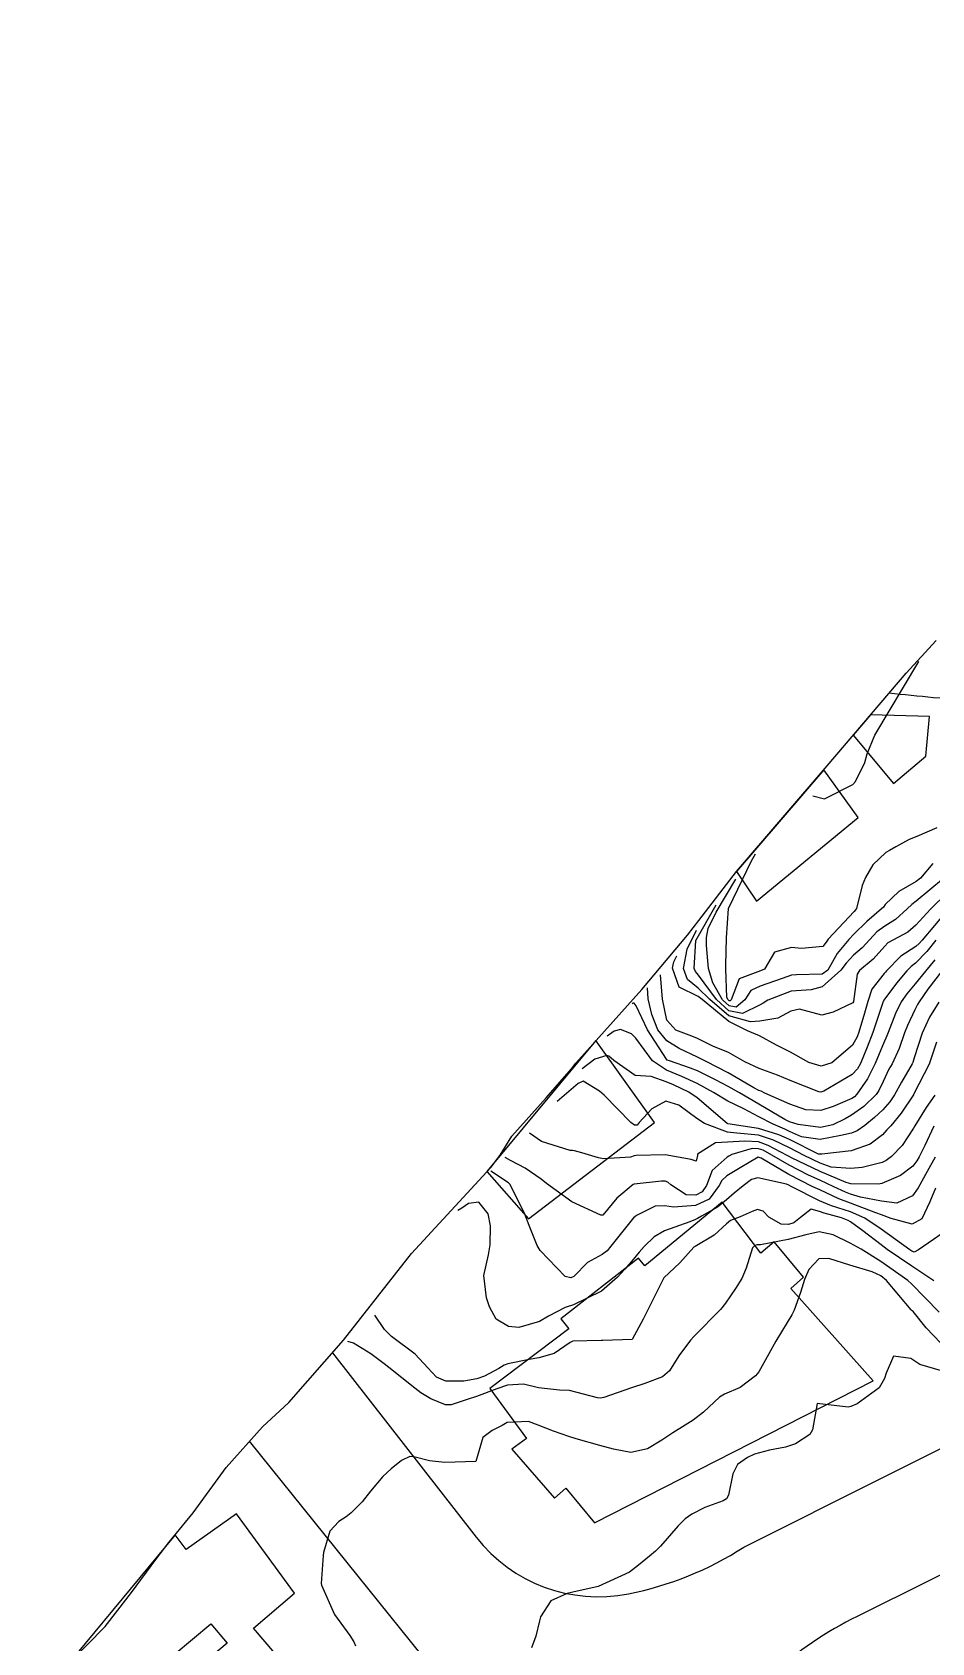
# Model space of a CAD drawing. Header units: metres. Extents: x 298520 to 308411, y 7433745 to 7450750.
# Drawn here: x 300370.7 to 300428.8, y 7446831 to 7446935 of the extents above; entities that cross this region are included whole.
import ezdxf

# ---------------------------------------------------------------- set-up
doc = ezdxf.new("R2010")
doc.units = ezdxf.units.M
doc.header["$LTSCALE"] = 10
for name, color, linetype in [('Area', 45, 'Continuous'), ('Curvas de Nivel 1m', 11, 'Continuous'), ('Curvas de Nivel 5m', 15, 'Continuous'), ('Edificações', 30, 'Continuous'), ('Vias Primárias', 230, 'Continuous')]:
    doc.layers.add(name, color=color, linetype=linetype)

msp = doc.modelspace()

# ---------------------------------------------------------------- linework, layer by layer
at = {"layer": 'Area'}
msp.add_polyline3d([(300370.76, 7446827.26, 677.35), (300375.42, 7446832.02, 677.05), (300376.24, 7446833.08, 677.06), (300377.14, 7446834.23, 677.1), (300378.71, 7446836.35, 676.52), (300379.55, 7446837.46, 676.57), (300381.12, 7446839.37, 676.52), (300383.24, 7446842.29, 673.42), (300385.59, 7446844.92, 673.35), (300387.29, 7446846.49, 673.33), (300390.82, 7446850.52, 673.83), (300395.21, 7446856.12, 675.8), (300400.33, 7446861.67, 682.23), (300400.93, 7446862.47, 682.25), (300401.68, 7446863.69, 682.27), (300403.9, 7446866.16, 683.16), (300405.55, 7446868.05, 682.28), (300405.82, 7446868.41, 682.23), (300410.09, 7446873.16, 685.46), (300413.04, 7446876.67, 690.22), (300413.77, 7446877.61, 690.24), (300416.2, 7446880.78, 696.66), (300422.06, 7446887.62, 693.4), (300427.15, 7446893.6, 690.22), (300429.09, 7446895.7, 690.25)], dxfattribs=at)
at = {"layer": 'Curvas de Nivel 1m', "flags": 128}
for points, elevation in [([(300429.56, 7446880.33), (300427.8, 7446878.87), (300427.51, 7446878.65), (300427.21, 7446878.37), (300426.46, 7446877.69), (300425.78, 7446877.26), (300425.27, 7446876.89), (300424.8, 7446876.39), (300424.31, 7446875.85), (300423.76, 7446875.38), (300423.28, 7446874.87), (300422.94, 7446874.41), (300421.73, 7446873.34), (300421.02, 7446873.15), (300419.73, 7446873.06), (300418.22, 7446872.47), (300417.91, 7446872.29), (300417.72, 7446872.17), (300416.59, 7446871.61), (300415.71, 7446871.79), (300414.91, 7446872.51), (300413.74, 7446874.09), (300413.55, 7446874.33), (300413.47, 7446874.52), (300413.57, 7446876.32), (300414.89, 7446878.63)], 688), ([(300428.88, 7446881.3), (300428.07, 7446880.36), (300427.81, 7446880.15), (300426.68, 7446879.5), (300425.8, 7446878.65), (300425.68, 7446878.49), (300425.57, 7446878.38), (300424.61, 7446877.56), (300423.78, 7446876.73), (300423.46, 7446876.4), (300422.7, 7446875.48), (300422.09, 7446874.42), (300421.74, 7446874.16), (300420.08, 7446874.11), (300419.74, 7446874.08), (300419.15, 7446873.87), (300417.73, 7446873.39), (300417.13, 7446873.09), (300416.74, 7446872.49), (300416.18, 7446872.03), (300415.72, 7446872.12), (300415.29, 7446872.5), (300414.66, 7446873.59), (300414.4, 7446874.51), (300414.27, 7446876.01), (300414.25, 7446876.52), (300414.37, 7446877.1), (300414.89, 7446878.16), (300416.15, 7446880.28)], 689), ([(300429.8, 7446879.4), (300428.72, 7446878.35), (300427.78, 7446877.32), (300427.27, 7446876.87), (300426.34, 7446876.37), (300425.98, 7446876.17), (300425.77, 7446875.96), (300425.02, 7446875.12), (300424.14, 7446874.4), (300423.99, 7446874.15), (300423.76, 7446872.4), (300423.75, 7446872.37), (300423.72, 7446872.31), (300422.43, 7446871.7), (300421.71, 7446871.51), (300420.27, 7446871.89), (300419.71, 7446871.77), (300418.86, 7446871.31), (300417.7, 7446871.12), (300417.11, 7446871.08), (300415.71, 7446871.46), (300414.47, 7446872.51), (300413.73, 7446873.25), (300413.03, 7446873.82), (300412.77, 7446874.53), (300413.01, 7446875.78), (300413.62, 7446876.99)], 687), ([(300429.79, 7446878.25), (300428.18, 7446876.35), (300427.99, 7446876.13), (300427.77, 7446875.94), (300426.81, 7446875.32), (300425.89, 7446874.38), (300425.83, 7446874.29), (300425.74, 7446874.2), (300424.94, 7446873.18), (300424.67, 7446872.39), (300424.47, 7446871.63), (300424.1, 7446870.4), (300423.99, 7446870.1), (300423.68, 7446869.58), (300422.35, 7446868.42), (300421.67, 7446868.22), (300420.87, 7446868.44), (300419.68, 7446869.11), (300418.78, 7446869.56), (300417.69, 7446870.17), (300416.9, 7446870.49), (300415.7, 7446871.09), (300413.98, 7446872.52), (300413.72, 7446872.71), (300412.5, 7446873.31), (300412.07, 7446874.55), (300412.15, 7446874.95), (300412.35, 7446875.34)], 686), ([(300429.43, 7446874.33), (300428.56, 7446873.18), (300427.99, 7446872.36), (300427.89, 7446872.19), (300427.72, 7446871.86), (300427.23, 7446870.84), (300427.05, 7446870.37), (300426.71, 7446869.35), (300426.24, 7446868.37), (300426.04, 7446868.01), (300425.66, 7446867.23), (300425.39, 7446866.65), (300425.22, 7446866.38), (300424.43, 7446865.6), (300423.63, 7446865.05), (300423.21, 7446864.82), (300422.42, 7446864.42), (300421.62, 7446864.25), (300420.17, 7446864.44), (300419.63, 7446864.62), (300419.31, 7446864.77), (300417.64, 7446865.75), (300416.4, 7446866.49), (300415.66, 7446866.91), (300414.84, 7446867.33), (300413.67, 7446867.91), (300413.23, 7446868.09), (300411.88, 7446868.55), (300411.73, 7446868.6), (300411.67, 7446868.66), (300410.46, 7446870.56), (300409.72, 7446872.11), (300409.58, 7446872.29), (300409.52, 7446872.28), (300409.46, 7446872.23)], 683), ([(300429.01, 7446875.09), (300428.41, 7446874.35), (300427.73, 7446873.54), (300427.2, 7446872.89), (300426.84, 7446872.37), (300426.47, 7446871.62), (300425.99, 7446870.38), (300425.9, 7446870.17), (300425.69, 7446869.67), (300425.3, 7446868.76), (300425.15, 7446868.39), (300424.66, 7446867.39), (300423.97, 7446866.4), (300423.81, 7446866.23), (300423.65, 7446866.13), (300422.45, 7446865.61), (300421.64, 7446865.34), (300420.68, 7446865.4), (300419.64, 7446865.76), (300418.02, 7446866.47), (300417.78, 7446866.6), (300417.65, 7446866.65), (300417.32, 7446866.82), (300415.67, 7446867.78), (300414.23, 7446868.51), (300413.68, 7446868.8), (300412.5, 7446869.35), (300411.69, 7446869.84), (300411.12, 7446870.56), (300410.72, 7446871.55), (300410.5, 7446872.56), (300410.44, 7446873.27)], 684), ([(300429.27, 7446872.34), (300428.67, 7446871.38), (300428.19, 7446870.35), (300427.68, 7446868.75), (300427.59, 7446868.45), (300427.55, 7446868.36), (300426.85, 7446867.18), (300426.41, 7446866.37), (300426.11, 7446865.91), (300425.64, 7446865.39), (300425.11, 7446864.9), (300424.48, 7446864.39), (300423.99, 7446864.03), (300423.62, 7446863.89), (300422.94, 7446863.73), (300421.61, 7446863.48), (300420.4, 7446863.65), (300419.62, 7446864), (300419.31, 7446864.14), (300418.56, 7446864.47), (300417.63, 7446864.95), (300416.68, 7446865.45), (300415.64, 7446865.95), (300414.72, 7446866.51), (300413.66, 7446867.1), (300412.66, 7446867.54), (300411.67, 7446867.95), (300410.77, 7446868.56), (300409.69, 7446870.02), (300409.42, 7446870.3), (300408.7, 7446870.58), (300408.29, 7446870.48), (300407.85, 7446870.14)], 682), ([(300429.12, 7446869.77), (300428.63, 7446868.35), (300427.65, 7446866.42), (300427.63, 7446866.38), (300427.62, 7446866.36), (300426.83, 7446865.17), (300426.16, 7446864.37), (300425.9, 7446864.1), (300425.62, 7446863.78), (300424.83, 7446863.17), (300423.61, 7446862.75), (300421.7, 7446862.53), (300421.6, 7446862.52), (300421.49, 7446862.54), (300419.61, 7446863.47), (300418.94, 7446863.78), (300417.62, 7446864.19), (300415.63, 7446864.49), (300415.6, 7446864.5), (300413.65, 7446866.17), (300413.12, 7446866.53), (300412.12, 7446867), (300411.66, 7446867.21), (300410.68, 7446867.55), (300409.66, 7446867.61), (300408.28, 7446868.58), (300407.95, 7446868.86), (300407.83, 7446868.9), (300407.06, 7446868.67), (300406.23, 7446868.04)], 681), ([(300428.95, 7446864.34), (300428.36, 7446863.1), (300427.99, 7446862.35), (300427.85, 7446862.1), (300427.59, 7446861.76), (300426.79, 7446861.16), (300425.58, 7446860.63), (300425.36, 7446860.6), (300423.58, 7446860.62), (300423.29, 7446860.69), (300421.59, 7446861.41), (300419.76, 7446862.29), (300419.6, 7446862.37), (300419.46, 7446862.45), (300418.24, 7446863.1), (300417.61, 7446863.32), (300416.74, 7446863.36), (300415.61, 7446863.31), (300414.85, 7446863.27), (300413.69, 7446862.52), (300413.67, 7446862.45), (300413.6, 7446862.08), (300413.26, 7446862.19), (300411.6, 7446862.48), (300409.72, 7446862.45), (300409.6, 7446862.42), (300409.36, 7446862.33), (300407.6, 7446862.23), (300407.29, 7446862.29), (300406.2, 7446862.61), (300405.73, 7446862.74), (300405.6, 7446862.76), (300405.46, 7446862.77), (300403.61, 7446863.35), (300402.84, 7446863.88)], 679), ([(300429.02, 7446862.34), (300428.52, 7446861.41), (300427.92, 7446860.35), (300427.57, 7446859.83), (300426.56, 7446859.37), (300425.56, 7446859.49), (300424.2, 7446859.76), (300423.57, 7446859.95), (300423.24, 7446860.08), (300422.48, 7446860.42), (300421.58, 7446860.84), (300420.84, 7446861.18), (300419.59, 7446861.81), (300418.47, 7446862.47), (300417.91, 7446862.78), (300417.61, 7446862.88), (300417.2, 7446862.89), (300415.9, 7446862.5), (300415.7, 7446862.4), (300415.6, 7446862.34), (300414.63, 7446861.47), (300414.25, 7446860.51), (300413.99, 7446860.09), (300413.57, 7446859.89), (300412.95, 7446859.91), (300411.95, 7446860.54), (300411.76, 7446860.73), (300411.59, 7446860.79), (300411.36, 7446860.78), (300409.58, 7446860.59), (300409.52, 7446860.57), (300408.47, 7446859.69), (300407.57, 7446858.6), (300407.55, 7446858.59), (300407.44, 7446858.6), (300405.57, 7446859.45), (300403.92, 7446860.64), (300403.59, 7446860.91), (300402.56, 7446861.63), (300401.6, 7446862.13), (300401.25, 7446862.32)], 678), ([(300429.05, 7446860.34), (300428.68, 7446859.46), (300428.17, 7446858.35), (300427.55, 7446858), (300426.19, 7446858.37), (300425.56, 7446858.61), (300425.2, 7446858.74), (300423.56, 7446859.36), (300422.8, 7446859.65), (300421.57, 7446860.22), (300421.13, 7446860.43), (300419.58, 7446861.22), (300417.79, 7446862.28), (300417.6, 7446862.33), (300416.43, 7446861.65), (300415.58, 7446861.14), (300415.25, 7446860.83), (300415.08, 7446860.5), (300414.44, 7446859.63), (300413.56, 7446859.21), (300412.12, 7446859.11), (300411.56, 7446859.19), (300410.95, 7446859.17), (300409.75, 7446858.57), (300409.63, 7446858.49), (300409.55, 7446858.42), (300408.09, 7446856.59), (300407.84, 7446856.28), (300407.52, 7446856.06), (300406.58, 7446855.54), (300405.69, 7446854.62), (300405.5, 7446854.54), (300405.14, 7446854.62), (300403.53, 7446856.3), (300403.32, 7446856.64), (300402.81, 7446857.92), (300402.54, 7446858.66), (300401.58, 7446860.56), (300401.47, 7446860.67), (300400.34, 7446861.43)], 677), ([(300429.54, 7446857.44), (300427.95, 7446856.35), (300427.68, 7446856.21), (300427.53, 7446856.27), (300427.4, 7446856.36), (300425.55, 7446857.69), (300424.48, 7446858.39), (300423.56, 7446858.8), (300422.34, 7446859.2), (300421.56, 7446859.52), (300419.72, 7446860.45), (300419.57, 7446860.53), (300419.43, 7446860.59), (300417.58, 7446861), (300417.17, 7446860.89), (300416.63, 7446860.49), (300416.05, 7446860.01), (300415.56, 7446859.58), (300414.97, 7446859.1), (300413.94, 7446858.52), (300413.69, 7446858.38), (300413.55, 7446858.3), (300413.19, 7446858.17), (300411.54, 7446857.57), (300410.89, 7446857.2), (300410.23, 7446856.56), (300409.91, 7446856.19), (300409.52, 7446855.73), (300408.98, 7446855.11), (300408.52, 7446854.58), (300407.49, 7446853.69), (300405.67, 7446852.8), (300405.48, 7446852.74), (300405.39, 7446852.72), (300405.14, 7446852.62), (300404.05, 7446852.06), (300403.47, 7446851.72), (300402.14, 7446851.33), (300401.47, 7446851.4), (300400.68, 7446851.88), (300400.25, 7446852.68), (300400.06, 7446853.26), (300399.89, 7446854.69), (300400.18, 7446856.02), (300400.29, 7446856.68), (300400.32, 7446857.91), (300400.16, 7446858.68), (300399.56, 7446859.42), (300398.89, 7446859.34), (300398.46, 7446859.05), (300398.2, 7446858.89)], 676), ([(300429.29, 7446852.33), (300428.39, 7446853.25), (300427.5, 7446854.15), (300427.26, 7446854.36), (300425.52, 7446855.6), (300424.24, 7446856.39), (300423.54, 7446856.78), (300422.44, 7446857.32), (300421.54, 7446857.51), (300420.67, 7446857.31), (300419.54, 7446857.01), (300417.74, 7446856.68), (300417.53, 7446856.67), (300417.38, 7446856.63), (300417.24, 7446856.48), (300416.83, 7446855.17), (300416.54, 7446854.49), (300416.14, 7446853.85), (300415.49, 7446852.9), (300415.16, 7446852.5), (300413.47, 7446850.78), (300413.23, 7446850.52), (300412.48, 7446849.5), (300411.87, 7446848.54), (300411.43, 7446848.15), (300410.27, 7446847.71), (300409.42, 7446847.43), (300407.64, 7446846.82), (300407.41, 7446846.77), (300407.22, 7446846.79), (300405.42, 7446847.26), (300404.76, 7446847.28), (300403.42, 7446847.43), (300402.44, 7446847.67), (300401.42, 7446847.61), (300400.72, 7446847.37), (300399.41, 7446846.88), (300398.86, 7446846.7), (300397.78, 7446846.34), (300397.41, 7446846.34), (300396.47, 7446846.73), (300395.81, 7446847.12), (300395.42, 7446847.42), (300393.75, 7446848.76), (300393.44, 7446848.99), (300392.58, 7446849.64), (300391.46, 7446850.32), (300391.1, 7446850.44)], 674), ([(300429.4, 7446850.33), (300428.45, 7446851.32), (300427.6, 7446852.36), (300427.54, 7446852.42), (300427.48, 7446852.48), (300425.88, 7446854.38), (300425.51, 7446854.68), (300424.95, 7446854.94), (300423.52, 7446855.36), (300422.16, 7446855.79), (300421.52, 7446855.77), (300420.86, 7446855.09), (300420.58, 7446854.44), (300420.33, 7446853.6), (300419.92, 7446852.45), (300419.78, 7446852.15), (300419.48, 7446851.66), (300418.74, 7446850.46), (300418.28, 7446849.64), (300417.64, 7446848.48), (300417.43, 7446848.21), (300416.44, 7446847.47), (300415.42, 7446847.02), (300415.09, 7446846.83), (300414.76, 7446846.51), (300414.06, 7446845.86), (300413.4, 7446845.36), (300412.88, 7446845.03), (300412.09, 7446844.54), (300411.38, 7446844.06), (300410.44, 7446843.5), (300409.37, 7446843.27), (300408.25, 7446843.47), (300407.37, 7446843.72), (300405.85, 7446844.15), (300405.38, 7446844.29), (300404.37, 7446844.63), (300403.39, 7446845.03), (300402.77, 7446845.27), (300401.39, 7446845.19), (300401.06, 7446845), (300400.41, 7446844.68), (300399.82, 7446844.24), (300399.36, 7446842.69), (300397.36, 7446842.61), (300396.37, 7446842.73), (300395.37, 7446842.98), (300395.1, 7446843.01), (300394.56, 7446842.75), (300393.9, 7446842.21), (300393.35, 7446841.71), (300392.56, 7446840.77), (300392.03, 7446840.08), (300391.32, 7446839.36), (300391, 7446839.11), (300390.51, 7446838.8), (300389.93, 7446838.18), (300389.53, 7446836.81), (300389.5, 7446836.6), (300389.38, 7446834.81), (300389.39, 7446834.69), (300390.24, 7446832.8), (300391.23, 7446831.45), (300391.48, 7446831.04), (300391.59, 7446830.78)], 673), ([(300429.44, 7446848.54), (300428.03, 7446848.94), (300427.45, 7446849.34), (300426.33, 7446849.49), (300425.86, 7446848.38), (300425.76, 7446848.04), (300425.42, 7446847.44), (300423.99, 7446846.4), (300423.58, 7446846.23), (300423.41, 7446846.19), (300421.41, 7446846.43), (300421.1, 7446844.72), (300420.93, 7446844.43), (300420, 7446843.82), (300419.37, 7446843.6), (300418.32, 7446843.41), (300417.37, 7446843.15), (300416.91, 7446842.95), (300416.27, 7446842.49), (300415.96, 7446841.89), (300415.69, 7446840.5), (300415.56, 7446840.28), (300415.34, 7446840.15), (300414.15, 7446839.7), (300413.32, 7446839.29), (300412.88, 7446838.97), (300412.43, 7446838.53), (300411.3, 7446837.22), (300410.97, 7446836.88), (300410.59, 7446836.56), (300409.87, 7446835.98), (300409.28, 7446835.53), (300407.27, 7446834.6), (300405.63, 7446834.25), (300405.27, 7446834.16), (300404.21, 7446833.68), (300403.55, 7446832.64), (300403.48, 7446832.4), (300403.23, 7446831.41), (300402.96, 7446830.64)], 672)]:
    msp.add_lwpolyline(points, dxfattribs=dict(at, elevation=elevation))
at = {"layer": 'Curvas de Nivel 5m', "flags": 128}
for points, elevation in [([(300421.12, 7446885.68), (300421.87, 7446885.48), (300423.7, 7446886.4), (300423.89, 7446886.59), (300424.48, 7446887.82), (300424.63, 7446888.39), (300425.14, 7446889.6), (300427.98, 7446894.35), (300427.98, 7446894.35)], 690), ([(300429.13, 7446883.61), (300427.85, 7446883.04), (300427.35, 7446882.86), (300426.48, 7446882.37), (300426.07, 7446882.15), (300425.84, 7446882.01), (300425, 7446881.22), (300424.52, 7446880.39), (300424.31, 7446879.89), (300423.95, 7446878.4), (300423.89, 7446878.3), (300423.79, 7446878.21), (300422.12, 7446876.42), (300421.98, 7446876.22), (300421.77, 7446875.95), (300420.4, 7446875.81), (300419.76, 7446875.87), (300418.65, 7446875.57), (300418.01, 7446874.48), (300417.74, 7446874.36), (300416.38, 7446873.85), (300415.86, 7446872.5), (300415.79, 7446872.43), (300415.72, 7446872.44), (300415.66, 7446872.5), (300415.58, 7446872.64), (300415.51, 7446874.5), (300415.51, 7446874.74), (300415.56, 7446876.5), (300415.69, 7446878.4), (300417.17, 7446881.48), (300417.42, 7446881.93)], 690), ([(300429.06, 7446876.34), (300428.49, 7446875.62), (300427.75, 7446874.87), (300427.47, 7446874.64), (300427.19, 7446874.37), (300426.53, 7446873.57), (300425.72, 7446872.47), (300425.68, 7446872.42), (300425.67, 7446872.38), (300425.18, 7446870.9), (300425.01, 7446870.39), (300424.64, 7446869.44), (300424.2, 7446868.39), (300424.02, 7446868.05), (300423.67, 7446867.67), (300421.83, 7446866.6), (300421.65, 7446866.54), (300421.52, 7446866.56), (300419.66, 7446867.28), (300418.84, 7446867.63), (300417.67, 7446868.07), (300416.74, 7446868.49), (300415.68, 7446869.1), (300414.68, 7446869.51), (300413.69, 7446869.99), (300413.32, 7446870.16), (300412.28, 7446870.54), (300411.7, 7446871.19), (300411.41, 7446872.55), (300411.29, 7446874.11)], 685), ([(300429.01, 7446866.34), (300428.45, 7446865.54), (300427.71, 7446864.36), (300427.62, 7446864.21), (300426.89, 7446863.09), (300426.21, 7446862.37), (300425.86, 7446862.12), (300425.6, 7446862), (300424.32, 7446861.67), (300423.59, 7446861.6), (300422.31, 7446861.7), (300421.6, 7446861.94), (300420.57, 7446862.44), (300419.61, 7446862.93), (300418.58, 7446863.44), (300417.62, 7446863.76), (300416.22, 7446863.89), (300415.62, 7446863.95), (300414.14, 7446864.51), (300413.63, 7446864.84), (300412.48, 7446865.7), (300411.64, 7446865.96), (300410.74, 7446865.46), (300409.92, 7446864.57), (300409.78, 7446864.41), (300409.62, 7446864.41), (300409.38, 7446864.57), (300407.65, 7446866.35), (300407.36, 7446866.59), (300406.3, 7446867.25), (300405.98, 7446867.1), (300404.62, 7446865.94)], 680), ([(300428.95, 7446854.34), (300427.52, 7446855.29), (300425.92, 7446856.38), (300425.54, 7446856.67), (300424.35, 7446857.58), (300423.55, 7446858.17), (300423.4, 7446858.25), (300422.97, 7446858.41), (300421.85, 7446858.72), (300421.56, 7446858.83), (300421.02, 7446858.97), (300420.34, 7446858.44), (300419.89, 7446858.1), (300419.55, 7446857.99), (300419.09, 7446858), (300418.28, 7446858.47), (300417.92, 7446858.84), (300417.56, 7446858.96), (300417.22, 7446858.82), (300416.44, 7446858.49), (300415.81, 7446858.24), (300415.55, 7446858.02), (300414.76, 7446857.29), (300413.53, 7446856.57), (300413.45, 7446856.52), (300412.53, 7446855.52), (300411.5, 7446854.55), (300410.52, 7446852.56), (300410.17, 7446851.87), (300409.46, 7446850.57), (300407.56, 7446850.5), (300407.46, 7446850.5), (300405.63, 7446850.45), (300405.46, 7446850.37), (300404.42, 7446849.66), (300403.44, 7446849.37), (300402.82, 7446849.27), (300401.44, 7446848.99), (300401.2, 7446848.91), (300400.86, 7446848.68), (300399.92, 7446848.19), (300399.43, 7446848.02), (300398.58, 7446847.86), (300397.42, 7446847.86), (300396.82, 7446848.12), (300396.26, 7446848.73), (300395.45, 7446849.61), (300393.93, 7446850.76), (300393.47, 7446851.2), (300392.85, 7446852.14)], 675)]:
    msp.add_lwpolyline(points, dxfattribs=dict(at, elevation=elevation))
at = {"layer": 'Edificações'}
for points, elevation in [([(300423.73, 7446889.58), (300426.33, 7446886.46), (300428.43, 7446888.24), (300428.66, 7446890.79), (300424.85, 7446890.9)], 692.36), ([(300416.2, 7446880.78), (300417.48, 7446878.88), (300424.05, 7446884.28), (300421.84, 7446887.36)], 696.66), ([(300400.08, 7446861.4), (300402.77, 7446858.36), (300410.91, 7446864.57), (300407.12, 7446869.86)], 681.91)]:
    msp.add_lwpolyline(points, close=True, dxfattribs=dict(at, elevation=elevation))
for points in [[(300400.27, 7446847.4), (300402.63, 7446844.16), (300401.69, 7446843.47), (300404.45, 7446840.32), (300405.17, 7446840.96), (300407.03, 7446838.71), (300425.03, 7446847.9), (300419.7, 7446853.85), (300420.52, 7446854.58), (300418.64, 7446856.86), (300417.76, 7446856.13), (300415.27, 7446859.42), (300410.27, 7446855.32), (300409.86, 7446855.81), (300404.86, 7446851.9), (300405.37, 7446851.25)], [(300370.72, 7446826.79), (300372.79, 7446824.28), (300382.25, 7446832.2), (300383.3, 7446830.94), (300374.11, 7446823.22), (300375.56, 7446821.53), (300374.95, 7446821), (300377.41, 7446818.2), (300379.56, 7446820.07), (300381.71, 7446817.28), (300389.62, 7446823.71), (300389.62, 7446823.71), (300389.95, 7446823.3), (300394.22, 7446826.77), (300391.32, 7446830.34), (300388.39, 7446827.96), (300385.01, 7446831.91), (300387.65, 7446834.17), (300383.91, 7446839.3), (300380.67, 7446837), (300379.94, 7446837.94)]]:
    msp.add_lwpolyline(points, close=True, dxfattribs=at)
at = {"layer": 'Vias Primárias'}
for points, elevation in [([(300471.3, 7446939.17), (300481.81, 7446914), (300435.6, 7446893.14, -0.129072), (300428.92, 7446892.01, -0.005056), (300426.04, 7446892.3, -1.772153)], 696.04), ([(300390.1, 7446849.7), (300399.39, 7446837.79, 0.282905), (300409.22, 7446834.14, 0.095259), (300416.67, 7446837.15), (300461.55, 7446859.64), (300510.23, 7446884.25), (300526.86, 7446893.39, 0.113218), (300534.8, 7446900.47, 0.089044)], 673.73), ([(300532.51, 7446888.44, -0.064846), (300526.13, 7446884.77), (300483.1, 7446863.47), (300465.36, 7446853.76), (300447.68, 7446844.46), (300423.99, 7446832.68, 0.068237), (300418.48, 7446828.94, 0.140039), (300415.64, 7446824.4, 0.181038), (300416.35, 7446815.26, 0.04109), (300417.88, 7446812.58), (300442.4, 7446783.38), (300436.86, 7446778.73), (300423.31, 7446795.8), (300414.07, 7446807.57), (300384.76, 7446843.99)], 673.73)]:
    msp.add_lwpolyline(points, format="xyb", dxfattribs=dict(at, elevation=elevation))

doc.saveas('drawing.dxf')
